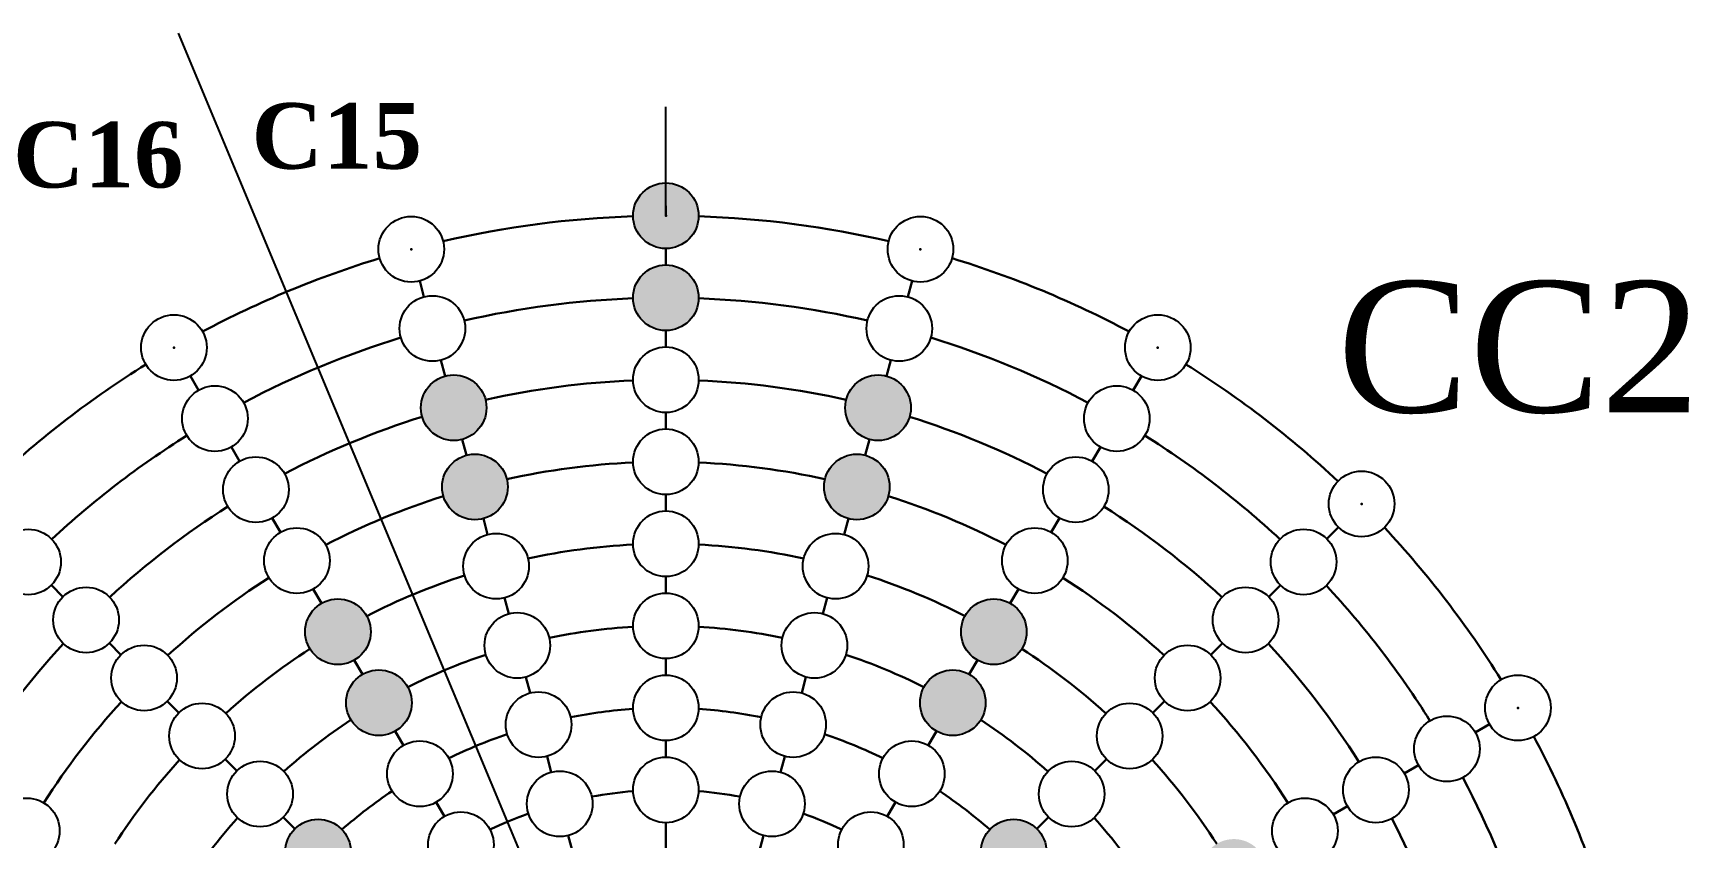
# Model space of a CAD drawing. Header units: inches. Extents: x 53 to 275, y 28 to 179.
# Drawn here: x 127.6 to 152.84, y 110.62 to 122.89 of the extents above; entities that cross this region are included whole.
import ezdxf

# ---------------------------------------------------------------- set-up
doc = ezdxf.new("R2010")
doc.units = ezdxf.units.IN
doc.header["$MEASUREMENT"] = 0

msp = doc.modelspace()

# ---------------------------------------------------------------- hatches: boundary and pattern name
h = msp.add_hatch(color=4)
h.set_gradient(color1=(242, 238, 13), color2=(243, 240, 32), one_color=1, tint=0.54)
h.paths.add_polyline_path([(137.747, 120.105, 1), (136.747, 120.105, 1)])
h.paths.add_polyline_path([(137.747, 118.855, 1), (136.747, 118.855, 1)])
h.paths.add_polyline_path([(134.512, 117.179, 1), (133.512, 117.179, 1)])
h.paths.add_polyline_path([(134.835, 115.972, 1), (133.835, 115.972, 1)])
h.paths.add_polyline_path([(132.747, 113.765, 1), (131.747, 113.765, 1)])
h.paths.add_polyline_path([(133.372, 112.683, 1), (132.372, 112.683, 1)])
h.paths.add_polyline_path([(132.444, 110.408, 1), (131.444, 110.408, 1)])
h.paths.add_polyline_path([(133.328, 109.524, 1), (132.328, 109.524, 1)])
h.paths.add_polyline_path([(140.982, 117.179, 1), (139.982, 117.179, 1)])
h.paths.add_polyline_path([(140.659, 115.972, 1), (139.659, 115.972, 1)])
h.paths.add_polyline_path([(142.747, 113.765, 1), (141.747, 113.765, 1)])
h.paths.add_polyline_path([(142.122, 112.683, 1), (141.122, 112.683, 1)])
h.paths.add_polyline_path([(143.05, 110.408, 1), (142.05, 110.408, 1)])
h.paths.add_polyline_path([(142.166, 109.524, 1), (141.166, 109.524, 1)])
h.paths.add_polyline_path([(145.325, 109.48, 1), (144.325, 109.48, 1)])
h.paths.add_polyline_path([(146.407, 110.105, 1), (145.407, 110.105, 1)])
h.paths.add_polyline_path([(148.614, 108.017, 1), (147.614, 108.017, 1)])
h.paths.add_polyline_path([(149.821, 108.34, 1), (148.821, 108.34, 1)])
h.paths.add_polyline_path([(151.497, 105.105, 1), (150.497, 105.105, 1)])
h.paths.add_polyline_path([(152.747, 105.105, 1), (151.747, 105.105, 1)])

# ---------------------------------------------------------------- linework, layer by layer
at = {"color": 1}
msp.add_line((137.247, 105.1), (129.814, 122.888), dxfattribs=at)
at = {"color": 4}
msp.add_line((137.247, 120.105), (137.246, 121.763), dxfattribs=at)
at = {"lineweight": 30}
for p, q in [((137.247, 120.255), (137.247, 120.105)), ((137.247, 119.605), (137.247, 119.355)), ((133.559, 118.869), (133.494, 119.111)), ((140.935, 118.869), (141, 119.111)), ((137.247, 118.355), (137.247, 118.105)), ((133.882, 117.662), (133.818, 117.903)), ((140.612, 117.662), (140.676, 117.903)), ((130.122, 117.446), (129.997, 117.662)), ((144.497, 117.662), (144.372, 117.446)), ((137.247, 117.105), (137.247, 116.855)), ((134.206, 116.455), (134.141, 116.696)), ((140.288, 116.455), (140.353, 116.696)), ((130.747, 116.363), (130.622, 116.58)), ((143.872, 116.58), (143.747, 116.363)), ((137.247, 115.855), (137.247, 115.605)), ((131.372, 115.281), (131.247, 115.497)), ((134.529, 115.247), (134.465, 115.489)), ((139.965, 115.247), (140.029, 115.489)), ((143.247, 115.497), (143.122, 115.281)), ((147.5, 115.358), (147.323, 115.181)), ((127.878, 114.474), (128.055, 114.297)), ((131.997, 114.198), (131.872, 114.415)), ((137.247, 114.605), (137.247, 114.355)), ((142.622, 114.415), (142.497, 114.198)), ((146.616, 114.474), (146.439, 114.297)), ((134.853, 114.04), (134.788, 114.281)), ((139.641, 114.04), (139.706, 114.281)), ((128.762, 113.59), (128.939, 113.413)), ((137.247, 113.355), (137.247, 113.105)), ((145.732, 113.59), (145.556, 113.413)), ((132.622, 113.116), (132.497, 113.332)), ((141.997, 113.332), (141.872, 113.116)), ((135.177, 112.832), (135.112, 113.074)), ((139.318, 112.832), (139.382, 113.074)), ((129.646, 112.706), (129.822, 112.53)), ((144.848, 112.706), (144.672, 112.53)), ((149.588, 112.23), (149.804, 112.355)), ((133.247, 112.033), (133.122, 112.25)), ((137.247, 112.105), (137.247, 111.855)), ((141.372, 112.25), (141.247, 112.033)), ((135.5, 111.625), (135.435, 111.866)), ((138.994, 111.625), (139.059, 111.866)), ((130.53, 111.822), (130.706, 111.646)), ((143.965, 111.822), (143.788, 111.646)), ((148.505, 111.605), (148.722, 111.73)), ((133.872, 110.951), (133.747, 111.167)), ((140.747, 111.167), (140.622, 110.951)), ((147.423, 110.98), (147.639, 111.105)), ((131.413, 110.939), (131.59, 110.762)), ((137.247, 110.855), (137.247, 109.605)), ((143.081, 110.939), (142.904, 110.762)), ((136.082, 109.452), (135.759, 110.659)), ((138.412, 109.452), (138.735, 110.659))]:
    msp.add_line(p, q, dxfattribs=at)
at = {"color": 4}
for centre in [(137.247, 120.105), (133.365, 119.594), (141.129, 119.594), (137.247, 118.855), (133.688, 118.386), (140.806, 118.386), (129.747, 118.095), (144.747, 118.095), (137.247, 117.605), (134.012, 117.179), (140.482, 117.179), (130.372, 117.013), (144.122, 117.013), (137.247, 116.355), (130.997, 115.93), (134.335, 115.972), (140.159, 115.972), (143.497, 115.93), (147.854, 115.712), (137.247, 115.105), (127.524, 114.828), (131.622, 114.848), (134.659, 114.764), (139.835, 114.764), (142.872, 114.848), (146.97, 114.828), (128.408, 113.944), (146.086, 113.944), (132.247, 113.765), (137.247, 113.855), (142.247, 113.765), (134.982, 113.557), (139.512, 113.557), (129.292, 113.06), (145.202, 113.06), (132.872, 112.683), (137.247, 112.605), (141.622, 112.683), (150.237, 112.605), (135.306, 112.349), (139.188, 112.349), (130.176, 112.176), (144.318, 112.176), (149.155, 111.98), (133.497, 111.6), (140.997, 111.6), (137.247, 111.355), (148.072, 111.355), (131.06, 111.292), (135.629, 111.142), (138.865, 111.142), (143.434, 111.292), (127.504, 110.73), (146.99, 110.73), (131.944, 110.408), (134.122, 110.518), (140.372, 110.518), (142.55, 110.408)]:
    msp.add_circle(centre, 0.5, dxfattribs=at)
at = {"lineweight": 30}
for radius, start, end in [(15, 91.9099, 103.0901), (15, 76.9099, 88.0901), (15, 106.9099, 118.0901), (15, 61.9099, 73.0901), (13.75, 92.0836, 102.9164), (13.75, 77.0836, 87.9164), (13.75, 107.0836, 117.9164), (13.75, 62.0836, 72.9164), (15, 121.9099, 133.0901), (15, 46.9099, 58.0901), (12.5, 92.292, 102.708), (12.5, 77.292, 87.708), (12.5, 107.292, 117.708), (12.5, 62.292, 72.708), (13.75, 122.0836, 132.9164), (13.75, 47.0836, 57.9164), (11.25, 92.5467, 102.4533), (11.25, 77.5467, 87.4533), (12.5, 122.292, 132.708), (11.25, 107.5467, 117.4533), (11.25, 62.5467, 72.4533), (12.5, 47.292, 57.708), (15, 31.9099, 43.0901), (10, 92.8651, 102.1349), (10, 77.8651, 87.1349), (10, 107.8651, 117.1349), (10, 62.8651, 72.1349), (11.25, 122.5467, 132.4533), (11.25, 47.5467, 57.4533), (13.75, 32.0836, 42.9164), (8.75, 93.2745, 101.7255), (8.75, 78.2745, 86.7255), (12.5, 137.292, 147.708), (10, 122.8651, 132.1349), (8.75, 108.2745, 116.7255), (8.75, 63.2745, 71.7255), (10, 47.8651, 57.1349), (12.5, 32.292, 42.708), (11.25, 137.5467, 147.4533), (11.25, 32.5467, 42.4533), (8.75, 123.2745, 131.7255), (7.5, 93.8204, 101.1796), (7.5, 78.8204, 86.1796), (8.75, 48.2745, 56.7255), (7.5, 108.8204, 116.1796), (7.5, 63.8204, 71.1796), (15, 16.9099, 28.0901), (10, 137.8651, 147.1349), (10, 32.8651, 42.1349), (7.5, 123.8204, 131.1796), (6.25, 94.5849, 100.4151), (6.25, 79.5849, 85.4151), (7.5, 48.8204, 56.1796), (13.75, 17.0836, 27.9164), (8.75, 138.2745, 146.7255), (6.25, 109.5849, 115.4151), (6.25, 64.5849, 70.4151), (8.75, 33.2745, 41.7255), (12.5, 17.292, 27.708)]:
    msp.add_arc((137.247, 105.105), radius, start, end, dxfattribs=at)
for p in [(137.247, 120.105), (133.365, 119.594), (141.129, 119.594), (129.747, 118.095), (144.747, 118.095), (147.854, 115.712), (150.237, 112.605)]:
    msp.add_point(p, dxfattribs=at)

# ---------------------------------------------------------------- texts
at = {"color": 1, "attachment_point": 1}
for s, insert, char_height, width in [('{\\fTimes New Roman|b1|i0|c0|p18;C15}', (130.929, 121.822), 1, 3.02513), ('{\\fTimes New Roman|b1|i0|c0|p18;C16}', (127.292, 121.535), 1, 2.68846), ('{\\fTimes New Roman|b0|i0|c0|p18;\\Q1;CC2}', (147.467, 119.11), 2, 6.93401)]:
    msp.add_mtext(s, dxfattribs=dict(at, insert=insert, char_height=char_height, width=width))

doc.saveas('drawing.dxf')
